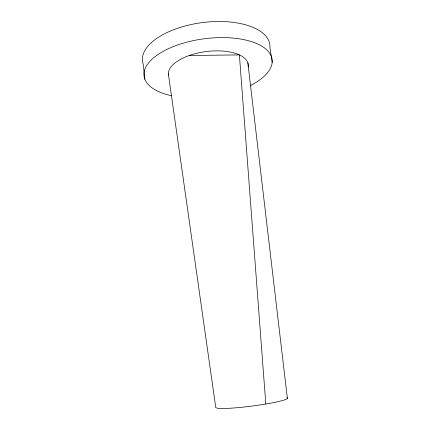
<?xml version="1.0" encoding="UTF-8"?>
<svg xmlns="http://www.w3.org/2000/svg" width="430" height="430" viewBox="0 0 430 430"><rect width="100%" height="100%" fill="white"/><g stroke="black" fill="none" stroke-linecap="round" stroke-linejoin="round"><path stroke-width="0.64" d="M189.259 55.502L239.386 54.9L265.81 404.017M272.19 62.291L269.933 47.66A64.221 30.627 -7.4 0 0 201.777 22.661A64.221 30.627 -7.4 0 0 143.292 64.532L144.846 79.238M168.361 73.933L215.779 407.656L217.644 408.269A36.195 3.257 -7.4 0 0 260.682 404.84A36.195 3.257 -7.4 0 0 286.907 397.691M247.874 62.898L287.38 398.486M171.672 95.75A64.581 29.251 -7.4 0 1 158.444 54.218A64.581 29.251 -7.4 0 1 252.684 42.011A64.581 29.251 -7.4 0 1 250.357 85.559M168.474 75.116A40.232 18.162 -7.4 0 1 208.486 51.304A40.232 18.162 -7.4 0 1 248.142 67.053"/></g></svg>
